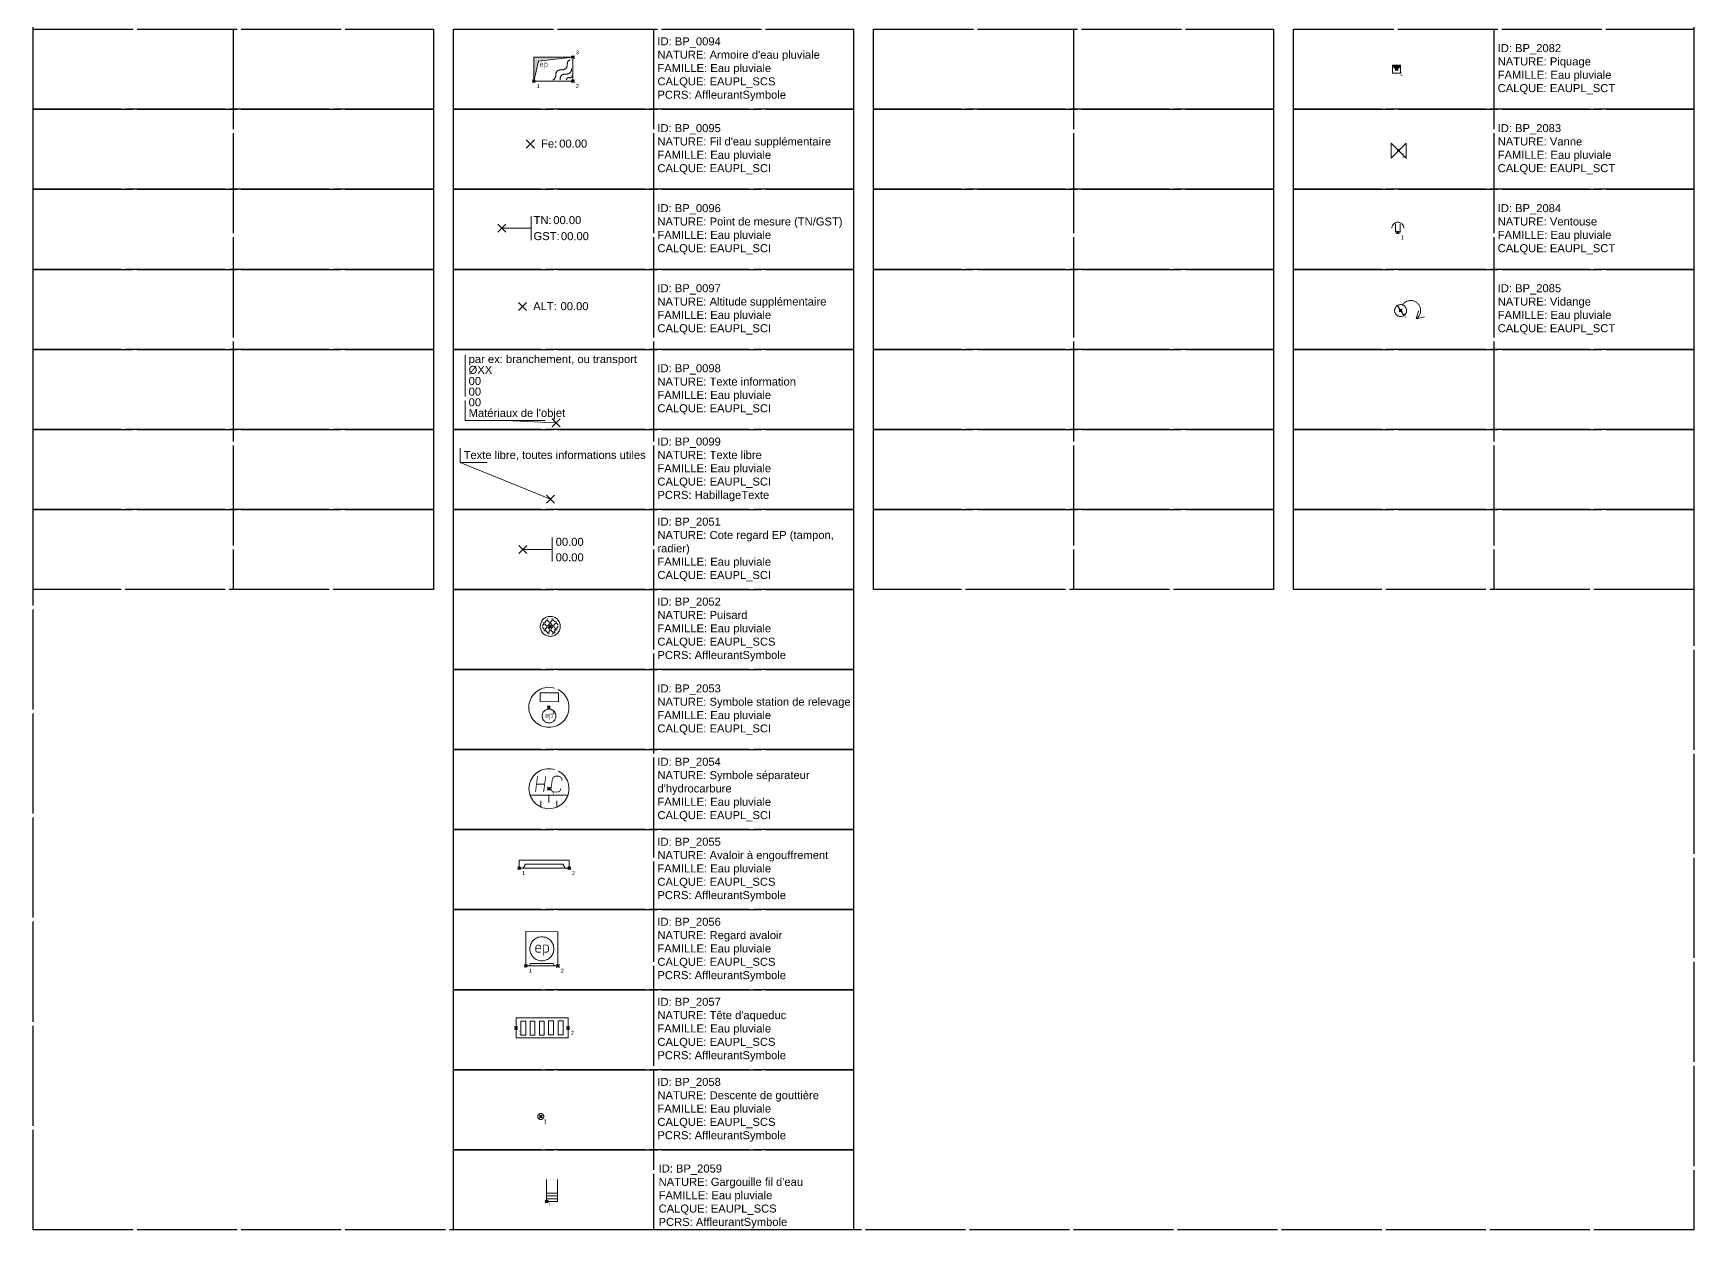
# Model space of a CAD drawing. Header units: metres. Extents: x 3067 to 3319, y 1703 to 1914.
# Drawn here: x 3109.05 to 3150.55, y 1855.25 to 1885.15 of the extents above; entities that cross this region are included whole.
import ezdxf
from ezdxf.enums import TextEntityAlignment as Align

# ---------------------------------------------------------------- set-up
doc = ezdxf.new("R2010")
doc.units = ezdxf.units.M
doc.header["$PDMODE"] = 3
doc.header["$PDSIZE"] = 0.1
doc.linetypes.add('Rec_Continu', pattern=[2.5, 2.5, 0])
doc.linetypes.add('Socle_Continu', pattern=[2.5, 2.5, 0])
doc.layers.get('0').update_dxf_attribs({"lineweight": 30})
doc.layers.add('1', color=7, linetype='Socle_Continu', lineweight=30)
doc.layers.add('3_sens et nbr de points', color=7, linetype='Socle_Continu', lineweight=5)
for name, color, linetype, lineweight, true_color in [('EAUPL_SCI', 5, 'Socle_Continu', 13, 0x0000ff), ('EAUPL_SCS', 5, 'Socle_Continu', 13, 0x0000ff), ('EAUPL_SCT', 5, 'Socle_Continu', 13, 0x0000ff)]:
    doc.layers.add(name, color=color, linetype=linetype, lineweight=lineweight, true_color=true_color)
doc.styles.add('Reseaux', font='arial.ttf')
doc.styles.get("Standard").update_dxf_attribs({"font": 'arial.ttf'})

# ---------------------------------------------------------------- blocks, each defined once
blk = doc.blocks.new('BP_0095')
at = {"layer": 'EAUPL_SCI', "linetype": 'Socle_Continu'}
blk.add_point((0, 0), dxfattribs=at)
at = {"layer": 'EAUPL_SCI', "linetype": 'Socle_Continu', "insert": (0.268, 0.01), "char_height": 0.2, "attachment_point": 4}
blk.add_mtext_dynamic_manual_height_columns('\\pxql;Fe:', width=0.46273, gutter_width=1, heights=[0], dxfattribs=at)
at = {"layer": 'EAUPL_SCI', "linetype": 'Socle_Continu'}
blk.add_attdef('FE', text='', height=0.2, dxfattribs=at).set_placement((0.722, 0.01), align=Align.MIDDLE_LEFT)
at = {"layer": 'EAUPL_SCI', "linetype": 'Socle_Continu', "style": 'Reseaux', "flags": 9}
for tag, p in [('ID', (1.737, -0.12)), ('NATURE', (1.737, -0.441))]:
    blk.add_attdef(tag, p, '', height=0.2, dxfattribs=at)
at = {"layer": 'EAUPL_SCI', "linetype": 'Socle_Continu', "flags": 9}
for tag, p in [('FAMILLE', (1.737, -0.763)), ('CALQUE', (1.737, -1.084))]:
    blk.add_attdef(tag, p, '', height=0.2, dxfattribs=at)
blk = doc.blocks.new('*U311')
at = {"layer": 'EAUPL_SCI', "linetype": 'Socle_Continu'}
blk.add_line((0.733, 0), (0, 0), dxfattribs=at)
at = {"layer": 'EAUPL_SCI', "linetype": 'Socle_Continu', "flags": 128}
blk.add_lwpolyline([(0.733, -0.3), (0.733, 0.3)], dxfattribs=at)
at = {"layer": 'EAUPL_SCI', "linetype": 'Socle_Continu'}
blk.add_point((0, 0), dxfattribs=at)
at = {"layer": 'EAUPL_SCI', "linetype": 'Socle_Continu', "char_height": 0.2, "attachment_point": 4}
for s, insert in [('\\pxql;TN:', (0.793, 0.2)), ('\\pxql;GST:', (0.793, -0.201))]:
    blk.add_mtext_dynamic_manual_height_columns(s, width=0.46273, gutter_width=1, heights=[0], dxfattribs=dict(at, insert=insert))
at = {"layer": 'EAUPL_SCI', "linetype": 'Socle_Continu'}
for tag, p in [('TN', (1.286, 0.2)), ('GST', (1.477, -0.201))]:
    blk.add_attdef(tag, text='', height=0.2, dxfattribs=at).set_placement(p, align=Align.MIDDLE_LEFT)
at = {"layer": 'EAUPL_SCI', "linetype": 'Socle_Continu', "style": 'Reseaux', "flags": 9}
for tag, p in [('ID', (2.428, 0.07)), ('NATURE', (2.428, -0.251))]:
    blk.add_attdef(tag, p, '', height=0.2, dxfattribs=at)
at = {"layer": 'EAUPL_SCI', "linetype": 'Socle_Continu', "flags": 9}
for tag, p in [('FAMILLE', (2.428, -0.573)), ('CALQUE', (2.428, -0.894))]:
    blk.add_attdef(tag, p, '', height=0.2, dxfattribs=at)
blk = doc.blocks.new('BP_0097')
at = {"layer": 'EAUPL_SCI', "linetype": 'Socle_Continu'}
blk.add_point((0, 0), dxfattribs=at)
at = {"layer": 'EAUPL_SCI', "linetype": 'Socle_Continu', "insert": (0.268, 0.01), "char_height": 0.2, "attachment_point": 4}
blk.add_mtext_dynamic_manual_height_columns('\\pxql;ALT:', width=0.46273, gutter_width=1, heights=[0], dxfattribs=at)
at = {"layer": 'EAUPL_SCI', "linetype": 'Socle_Continu'}
blk.add_attdef('ALT', text='', height=0.2, dxfattribs=at).set_placement((0.952, 0.01), align=Align.MIDDLE_LEFT)
at = {"layer": 'EAUPL_SCI', "linetype": 'Socle_Continu', "style": 'Reseaux', "flags": 9}
for tag, p in [('NATURE', (2.06, -0.173)), ('ID', (2.06, 0.148))]:
    blk.add_attdef(tag, p, '', height=0.2, dxfattribs=at)
at = {"layer": 'EAUPL_SCI', "linetype": 'Socle_Continu', "flags": 9}
for tag, p in [('FAMILLE', (2.06, -0.495)), ('CALQUE', (2.06, -0.816)), ('TYPE', (2.046, -1.112))]:
    blk.add_attdef(tag, p, '', height=0.2, dxfattribs=at)
blk = doc.blocks.new('*U241')
at = {"layer": 'EAUPL_SCI', "linetype": 'Socle_Continu'}
blk.add_line((-1.273, 0.062), (0, 0), dxfattribs=at)
at = {"layer": 'EAUPL_SCI', "linetype": 'Socle_Continu', "flags": 128}
blk.add_lwpolyline([(-0.273, 0.062), (-2.273, 0.062), (-2.273, 1.7)], dxfattribs=at)
at = {"layer": 'EAUPL_SCI', "linetype": 'Socle_Continu'}
blk.add_point((0, 0), dxfattribs=at)
for tag, p in [('TYPE', (-2.185, 1.495)), ('DIAM', (-2.185, 1.225)), ('NBR', (-2.185, 0.947)), ('LARG', (-2.185, 0.681)), ('HAUT', (-2.185, 0.415)), ('MATER', (-2.185, 0.149))]:
    blk.add_attdef(tag, p, '', height=0.2, dxfattribs=at)
at = {"layer": 'EAUPL_SCI', "linetype": 'Socle_Continu', "flags": 9}
for tag, p in [('NATURE', (2.47, 1.097)), ('ID', (2.47, 1.418)), ('FAMILLE', (2.47, 0.776)), ('CALQUE', (2.47, 0.454))]:
    blk.add_attdef(tag, p, '', height=0.2, dxfattribs=at)
blk = doc.blocks.new('*U243')
at = {"layer": 'EAUPL_SCI', "linetype": 'Socle_Continu'}
blk.add_line((-2.262, 0.914), (0, 0), dxfattribs=at)
at = {"layer": 'EAUPL_SCI', "linetype": 'Socle_Continu', "flags": 128}
blk.add_lwpolyline([(-1.589, 0.914), (-2.262, 0.914), (-2.262, 1.271)], dxfattribs=at)
at = {"layer": 'EAUPL_SCI', "linetype": 'Socle_Continu'}
blk.add_point((0, 0), dxfattribs=at)
blk.add_attdef('TXT', (-2.173, 1.001), '', height=0.2, dxfattribs=at)
at = {"layer": 'EAUPL_SCI', "linetype": 'Socle_Continu', "flags": 9}
for tag, p in [('NATURE', (1.967, -0.177)), ('ID', (1.967, 0.144)), ('FAMILLE', (1.967, -0.499)), ('CALQUE', (1.967, -0.82)), ('PCRS', (1.967, -1.141))]:
    blk.add_attdef(tag, p, '', height=0.2, dxfattribs=at)
blk = doc.blocks.new('BP_0094')
at = {"layer": 'EAUPL_SCS', "linetype": 'Socle_Continu'}
blk.add_hatch(color=256, dxfattribs=at).paths.add_polyline_path([(0.116, 0.501), (0, 0), (0, 0.6), (0.978, 0.6)])
at = {"layer": 'EAUPL_SCS', "linetype": 'Socle_Continu', "flags": 128}
blk.add_lwpolyline([(0.978, 0), (0, 0), (0, 0.6), (0.978, 0.6)], close=True, dxfattribs=at)
at = {"layer": 'EAUPL_SCS', "linetype": 'Socle_Continu'}
blk.add_lwpolyline([(0.116, 0.501), (0, 0), (0, 0.6), (0.978, 0.6)], close=True, dxfattribs=at)
at = {"layer": 'EAUPL_SCS', "linetype": 'Socle_Continu', "const_width": 0.0107, "flags": 128}
for points in [[(0.228, 0.361), (0.188, 0.361, -0.424), (0.164, 0.385), (0.164, 0.425, -0.997785), (0.228, 0.425), (0.228, 0.409), (0.172, 0.409)], [(0.268, 0.312), (0.268, 0.457), (0.304, 0.457, -0.410802), (0.333, 0.429), (0.332, 0.387, -0.396178), (0.304, 0.361), (0.276, 0.361)]]:
    blk.add_lwpolyline(points, format="xyb", dxfattribs=at)
at = {"layer": 'EAUPL_SCS', "linetype": 'Socle_Continu', "flags": 128}
for points in [[(0.477, 0.035, 0.308109), (0.548, 0.143, -0.498161), (0.692, 0.286, 0.49989), (0.835, 0.43, -0.306811), (0.906, 0.537)], [(0.942, 0.322, -0.49989), (0.799, 0.179, 0.49989), (0.656, 0.036)], [(0.817, 0.036, -0.52802), (0.889, 0.089, 0.528439), (0.96, 0.143)]]:
    blk.add_lwpolyline(points, format="xyb", dxfattribs=at)
at = {"layer": 'EAUPL_SCS', "linetype": 'Socle_Continu', "flags": 9}
for tag, p in [('ID', (1.371, 0.853)), ('NATURE', (1.371, 0.532)), ('CALQUE', (1.371, -0.111)), ('FAMILLE', (1.371, 0.211)), ('PCRS', (1.371, -0.432))]:
    blk.add_attdef(tag, p, '', height=0.2, dxfattribs=at)
blk = doc.blocks.new('BP_2051')
at = {"layer": 'EAUPL_SCI', "linetype": 'Socle_Continu'}
blk.add_line((0.733, 0), (0, 0), dxfattribs=at)
at = {"layer": 'EAUPL_SCI', "linetype": 'Socle_Continu', "flags": 128}
blk.add_lwpolyline([(0.733, -0.3), (0.733, 0.3)], dxfattribs=at)
at = {"layer": 'EAUPL_SCI', "linetype": 'Socle_Continu'}
blk.add_point((0, 0), dxfattribs=at)
for tag, p in [('TAMPON', (0.824, 0.196)), ('RADIER', (0.824, -0.192))]:
    blk.add_attdef(tag, text='', height=0.2, dxfattribs=at).set_placement(p, align=Align.MIDDLE_LEFT)
at = {"layer": 'EAUPL_SCI', "linetype": 'Socle_Continu', "style": 'Reseaux', "flags": 9}
for tag, p in [('ID', (2.428, 0.07)), ('NATURE', (2.428, -0.251))]:
    blk.add_attdef(tag, p, '', height=0.2, dxfattribs=at)
at = {"layer": 'EAUPL_SCI', "linetype": 'Socle_Continu', "flags": 9}
for tag, p in [('FAMILLE', (2.428, -0.573)), ('CALQUE', (2.428, -0.894))]:
    blk.add_attdef(tag, p, '', height=0.2, dxfattribs=at)
blk = doc.blocks.new('BP_2053')
at = {"layer": 'EAUPL_SCI', "linetype": 'Socle_Continu'}
blk.add_lwpolyline([(-0.219, 0.361), (0.241, 0.361), (0.241, 0.141), (-0.219, 0.142), (-0.219, 0.361)], close=True, dxfattribs=at)
at = {"layer": 'EAUPL_SCI', "linetype": 'Socle_Continu', "const_width": 0.0107, "flags": 128}
for points in [[(-0.014, -0.264), (-0.055, -0.264, -0.424), (-0.079, -0.24), (-0.079, -0.2, -0.997785), (-0.014, -0.2), (-0.014, -0.216), (-0.071, -0.216)], [(0.026, -0.313), (0.026, -0.168), (0.062, -0.168, -0.410802), (0.09, -0.196), (0.09, -0.238, -0.396178), (0.062, -0.264), (0.034, -0.264)]]:
    blk.add_lwpolyline(points, format="xyb", dxfattribs=at)
at = {"layer": 'EAUPL_SCI', "linetype": 'Socle_Continu'}
for centre, radius in [((0, 0), 0.5), ((0.002, -0.218), 0.172)]:
    blk.add_circle(centre, radius, dxfattribs=at)
at = {"layer": 'EAUPL_SCI', "linetype": 'Socle_Continu', "flags": 9}
for tag, p in [('ID', (0.918, 0.314)), ('NATURE', (0.918, -0.007)), ('FAMILLE', (0.918, -0.329)), ('CALQUE', (0.918, -0.65))]:
    blk.add_attdef(tag, p, '', height=0.2, dxfattribs=at)
blk = doc.blocks.new('BP_2054')
at = {"layer": 'EAUPL_SCI', "linetype": 'Socle_Continu'}
for p, q in [((-0.473, -0.162), (0.473, -0.162)), ((-0.201, -0.306), (-0.201, -0.458)), ((0, -0.162), (0, -0.346)), ((0.201, -0.306), (0.201, -0.458))]:
    blk.add_line(p, q, dxfattribs=at)
at = {"layer": 'EAUPL_SCI', "linetype": 'Socle_Continu', "const_width": 0.02, "flags": 128}
for points in [[(-0.285, 0.314), (-0.335, -0.084)], [(-0.31, 0.115), (-0.107, 0.115)], [(-0.08, 0.314), (-0.133, -0.081)]]:
    blk.add_lwpolyline(points, dxfattribs=at)
at = {"layer": 'EAUPL_SCI', "linetype": 'Socle_Continu', "const_width": 0.02}
blk.add_lwpolyline([(0.322, 0.203), (0.325, 0.24), (0.313, 0.271), (0.288, 0.294), (0.249, 0.312), (0.158, 0.312), (0.113, 0.289), (0.086, 0.245), (0.051, 0.002), (0.058, -0.033), (0.085, -0.067), (0.124, -0.084), (0.231, -0.084), (0.267, -0.062), (0.288, -0.032), (0.296, 0.01)], dxfattribs=at)
at = {"layer": 'EAUPL_SCI', "linetype": 'Socle_Continu'}
blk.add_circle((0, 0), 0.5, dxfattribs=at)
at = {"layer": 'EAUPL_SCI', "linetype": 'Socle_Continu', "flags": 9}
for tag, p in [('ID', (0.918, 0.314)), ('NATURE', (0.918, -0.007)), ('FAMILLE', (0.918, -0.329)), ('CALQUE', (0.918, -0.65))]:
    blk.add_attdef(tag, p, '', height=0.2, dxfattribs=at)
blk = doc.blocks.new('BP_2052')
at = {"layer": 'EAUPL_SCS', "linetype": 'Socle_Continu'}
for p, q in [((-0.161, 0.061), (-0.2, 0.008)), ((-0.176, 0.094), (-0.162, 0.08)), ((-0.092, 0.153), (-0.145, 0.081)), ((-0.144, 0.062), (-0.084, 0.002)), ((-0.096, 0.175), (-0.094, 0.173)), ((-0.066, 0.189), (-0.077, 0.174)), ((-0.076, 0.155), (-0.015, 0.094)), ((-0.014, 0.075), (-0.067, 0.003)), ((0.052, 0.164), (0.001, 0.096)), ((0.003, 0.076), (0.066, 0.013)), ((0.037, 0.196), (0.05, 0.183)), ((0.069, 0.188), (0.067, 0.185)), ((0.068, 0.165), (0.132, 0.102)), ((0.133, 0.083), (0.083, 0.014)), ((0.16, 0.12), (0.148, 0.103)), ((0.15, 0.084), (0.196, 0.037)), ((0.2, 0.002), (0.155, -0.058)), ((-0.198, -0.027), (-0.145, -0.081)), ((-0.143, -0.1), (-0.159, -0.121)), ((-0.082, -0.017), (-0.128, -0.079)), ((-0.127, -0.099), (-0.063, -0.162)), ((-0.062, -0.181), (-0.067, -0.188)), ((-0.066, -0.016), (-0.002, -0.079)), ((-0.001, -0.099), (-0.047, -0.161)), ((-0.045, -0.18), (-0.027, -0.198)), ((0.067, -0.006), (0.014, -0.078)), ((0.016, -0.098), (0.07, -0.152)), ((0.072, -0.171), (0.056, -0.192)), ((0.084, -0.005), (0.139, -0.06)), ((0.14, -0.079), (0.087, -0.151)), ((0.088, -0.17), (0.094, -0.176)), ((0.157, -0.078), (0.175, -0.096))]:
    blk.add_line(p, q, dxfattribs=at)
blk.add_circle((0, 0), 0.25, dxfattribs=at)
at = {"layer": 'EAUPL_SCS', "linetype": 'Socle_Continu', "flags": 9}
for tag, p in [('ID', (0.746, 0.289)), ('NATURE', (0.746, -0.032)), ('FAMILLE', (0.746, -0.353)), ('CALQUE', (0.746, -0.675)), ('PCRS', (0.746, -0.996))]:
    blk.add_attdef(tag, p, '', height=0.2, dxfattribs=at)
blk = doc.blocks.new('BP_2055')
at = {"layer": 'EAUPL_SCS', "linetype": 'Socle_Continu'}
blk.add_lwpolyline([(0, 0.2), (1.25, 0.2), (1.25, 0), (0, 0)], close=True, dxfattribs=at)
at = {"layer": 'EAUPL_SCS', "linetype": 'Socle_Continu', "flags": 128}
blk.add_lwpolyline([(1.15, 0), (1.093, 0.1), (0.157, 0.1), (0.1, 0)], dxfattribs=at)
at = {"layer": 'EAUPL_SCS', "linetype": 'Socle_Continu', "flags": 9}
for tag, p in [('ID', (1.896, 0.244)), ('NATURE', (1.896, -0.077)), ('FAMILLE', (1.896, -0.398)), ('CALQUE', (1.896, -0.719)), ('PCRS', (1.896, -1.041))]:
    blk.add_attdef(tag, p, '', height=0.2, dxfattribs=at)
blk = doc.blocks.new('BP_2056')
at = {"layer": 'EAUPL_SCS', "linetype": 'Socle_Continu'}
blk.add_lwpolyline([(0, 0), (0.8, -0.003), (0.8, 0.852), (0, 0.855)], close=True, dxfattribs=at)
at = {"layer": 'EAUPL_SCS', "linetype": 'Socle_Continu', "const_width": 0.02, "flags": 128}
for points in [[(0.369, 0.341), (0.294, 0.341, -0.424), (0.249, 0.386), (0.249, 0.461, -0.997785), (0.369, 0.461), (0.369, 0.431), (0.264, 0.431)], [(0.444, 0.251), (0.444, 0.521), (0.512, 0.521, -0.410802), (0.564, 0.468), (0.564, 0.39, -0.396178), (0.512, 0.341), (0.459, 0.341)]]:
    blk.add_lwpolyline(points, format="xyb", dxfattribs=at)
at = {"layer": 'EAUPL_SCS', "linetype": 'Socle_Continu', "flags": 128}
blk.add_lwpolyline([(0.718, -0.002), (0.683, 0.058), (0.117, 0.058), (0.082, -0.002)], dxfattribs=at)
at = {"layer": 'EAUPL_SCS', "linetype": 'Socle_Continu'}
blk.add_circle((0.4, 0.427), 0.3, dxfattribs=at)
at = {"layer": 'EAUPL_SCS', "linetype": 'Socle_Continu', "flags": 9}
for tag, p in [('NATURE', (1.623, 0.658)), ('ID', (1.623, 0.98)), ('FAMILLE', (1.623, 0.337)), ('CALQUE', (1.623, 0.016)), ('PCRS', (1.623, -0.306)), ('TYPE', (1.623, -0.627))]:
    blk.add_attdef(tag, p, '', height=0.2, dxfattribs=at)
blk = doc.blocks.new('BP_2057')
at = {"layer": 'EAUPL_SCS', "linetype": 'Rec_Continu'}
for points in [[(0, -0.25), (1.3, -0.25), (1.3, 0.25), (0, 0.25), (0, -0.25)], [(0.122, -0.177), (0.242, -0.177), (0.242, 0.173), (0.122, 0.173), (0.122, -0.177)], [(0.35, -0.177), (0.47, -0.177), (0.47, 0.173), (0.35, 0.173), (0.35, -0.177)], [(0.583, -0.177), (0.703, -0.177), (0.703, 0.173), (0.583, 0.173), (0.583, -0.177)], [(0.813, -0.175), (0.933, -0.175), (0.933, 0.175), (0.813, 0.175), (0.813, -0.175)], [(1.056, -0.175), (1.176, -0.175), (1.176, 0.175), (1.056, 0.175), (1.056, -0.175)]]:
    blk.add_lwpolyline(points, close=True, dxfattribs=at)
at = {"layer": 'EAUPL_SCS', "linetype": 'Rec_Continu', "flags": 9}
for tag, p in [('ID', (1.921, 0.228)), ('NATURE', (1.921, -0.094)), ('FAMILLE', (1.921, -0.415)), ('CALQUE', (1.921, -0.736))]:
    blk.add_attdef(tag, p, '', height=0.2, dxfattribs=at)
at = {"layer": 'EAUPL_SCS', "linetype": 'Socle_Continu', "flags": 9}
blk.add_attdef('PCRS', (1.921, -1.058), '', height=0.2, dxfattribs=at)
blk = doc.blocks.new('BP_2058')
at = {"layer": 'EAUPL_SCS', "linetype": 'Socle_Continu'}
blk.add_circle((0, 0), 0.075, dxfattribs=at)
at = {"layer": 'EAUPL_SCS', "linetype": 'Socle_Continu', "flags": 9}
for tag, p in [('ID', (0.501, -0.1)), ('NATURE', (0.501, -0.421)), ('FAMILLE', (0.501, -0.742)), ('CALQUE', (0.501, -1.064)), ('PCRS', (0.501, -1.385))]:
    blk.add_attdef(tag, p, '', height=0.2, dxfattribs=at)
blk = doc.blocks.new('BP_2082')
at = {"layer": 'EAUPL_SCT', "linetype": 'Socle_Continu'}
h = blk.add_hatch(color=256, dxfattribs=at)
h.dxf.hatch_style = 1
h.paths.add_polyline_path([(0.1, 0.1), (-0.1, 0.1, 1)])
blk.add_lwpolyline([(-0.1, -0.1), (0.1, -0.1), (0.1, 0.1), (-0.1, 0.1)], close=True, dxfattribs=at)
at = {"layer": 'EAUPL_SCT', "linetype": 'Socle_Continu', "flags": 9}
for tag, p in [('ID', (0.481, -0.016)), ('NATURE', (0.481, -0.337)), ('CALQUE', (0.481, -0.979)), ('FAMILLE', (0.481, -0.658))]:
    blk.add_attdef(tag, p, '', height=0.2, dxfattribs=at)
blk = doc.blocks.new('BP_2083')
at = {"layer": 'EAUPL_SCT', "linetype": 'Socle_Continu'}
blk.add_lwpolyline([(-0.19, 0.19), (-0.19, -0.19), (0.19, 0.19), (0.19, -0.19), (-0.19, 0.19)], dxfattribs=at)
at = {"layer": 'EAUPL_SCT', "linetype": 'Socle_Continu', "flags": 9}
for tag, p in [('ID', (0.83, 0.067)), ('NATURE', (0.83, -0.254)), ('FAMILLE', (0.83, -0.575)), ('CALQUE', (0.83, -0.896))]:
    blk.add_attdef(tag, p, '', height=0.2, dxfattribs=at)
blk = doc.blocks.new('BP_2084')
at = {"layer": 'EAUPL_SCT', "linetype": 'Socle_Continu'}
blk.add_lwpolyline([(-0.15, 0.105, -1), (0.15, 0.105)], format="xyb", dxfattribs=at)
for points in [[(-0.06, 0), (-0.06, 0.21)], [(0.06, 0.21), (0.06, 0)]]:
    blk.add_lwpolyline(points, dxfattribs=at)
at = {"layer": 'EAUPL_SCT', "linetype": 'Socle_Continu', "flags": 9}
for tag, p in [('ID', (0.835, -0.018)), ('NATURE', (0.835, -0.339)), ('CALQUE', (0.835, -0.982)), ('FAMILLE', (0.835, -0.661))]:
    blk.add_attdef(tag, p, '', height=0.2, dxfattribs=at)
blk = doc.blocks.new('BP_2085')
at = {"layer": 'EAUPL_SCT', "linetype": 'Socle_Continu'}
for points in [[(0.081, -0.126), (-0.081, 0.126)], [(0.446, -0.004), (0.39, -0.207), (0.599, -0.154)]]:
    blk.add_lwpolyline(points, dxfattribs=at)
blk.add_lwpolyline([(0.045, 0.143, -1.203677), (0.39, -0.207)], format="xyb", dxfattribs=at)
blk.add_circle((0, 0), 0.15, dxfattribs=at)
at = {"layer": 'EAUPL_SCT', "linetype": 'Socle_Continu', "flags": 9}
for tag, p in [('ID', (1.252, 0.117)), ('NATURE', (1.252, -0.205)), ('FAMILLE', (1.252, -0.526)), ('CALQUE', (1.252, -0.847))]:
    blk.add_attdef(tag, p, '', height=0.2, dxfattribs=at)
blk = doc.blocks.new('BP_2059')
at = {"layer": 'EAUPL_SCT', "linetype": 'Socle_Continu', "lineweight": -2, "flags": 128}
for points in [[(0, 0.55), (0, 0), (0.275, 0)], [(0.275, 0), (0.275, 0.55)], [(0, 0.206), (0.275, 0.206)], [(0.275, 0.138), (0, 0.138)], [(0, 0.069), (0.275, 0.069)]]:
    blk.add_lwpolyline(points, dxfattribs=at)
at = {"layer": 'EAUPL_SCT', "linetype": 'Socle_Continu', "lineweight": -3, "ltscale": 0.01, "flags": 9}
for tag, p in [('ID', (1, 1.289)), ('NATURE', (1, 0.967)), ('FAMILLE', (1, 0.646)), ('CALQUE', (1, 0.325)), ('PCRS', (1, 0.003))]:
    blk.add_attdef(tag, p, '', height=0.2, dxfattribs=at)

msp = doc.modelspace()

# ---------------------------------------------------------------- linework, layer by layer
at = {"linetype": 'Socle_Continu'}
for p, q in [((3114.049, 1911.253), (3114.049, 1871.253)), ((3124.549, 1911.253), (3124.549, 1855.253)), ((3135.049, 1911.253), (3135.049, 1871.253)), ((3145.549, 1911.253), (3145.549, 1871.253))]:
    msp.add_line(p, q, dxfattribs=at)
for points in [[(3109.049, 1885.253), (3119.049, 1885.253), (3119.049, 1883.253), (3109.049, 1883.253)], [(3119.549, 1885.253), (3129.549, 1885.253), (3129.549, 1883.253), (3119.549, 1883.253)], [(3130.049, 1885.253), (3140.049, 1885.253), (3140.049, 1883.253), (3130.049, 1883.253)], [(3140.549, 1885.253), (3150.549, 1885.253), (3150.549, 1883.253), (3140.549, 1883.253)], [(3109.049, 1883.253), (3119.049, 1883.253), (3119.049, 1881.253), (3109.049, 1881.253)], [(3119.549, 1883.253), (3129.549, 1883.253), (3129.549, 1881.253), (3119.549, 1881.253)], [(3130.049, 1883.253), (3140.049, 1883.253), (3140.049, 1881.253), (3130.049, 1881.253)], [(3140.549, 1883.253), (3150.549, 1883.253), (3150.549, 1881.253), (3140.549, 1881.253)], [(3109.049, 1881.253), (3119.049, 1881.253), (3119.049, 1879.253), (3109.049, 1879.253)], [(3119.549, 1881.253), (3129.549, 1881.253), (3129.549, 1879.253), (3119.549, 1879.253)], [(3130.049, 1881.253), (3140.049, 1881.253), (3140.049, 1879.253), (3130.049, 1879.253)], [(3140.549, 1881.253), (3150.549, 1881.253), (3150.549, 1879.253), (3140.549, 1879.253)], [(3109.049, 1879.253), (3119.049, 1879.253), (3119.049, 1877.253), (3109.049, 1877.253)], [(3119.549, 1879.253), (3129.549, 1879.253), (3129.549, 1877.253), (3119.549, 1877.253)], [(3130.049, 1879.253), (3140.049, 1879.253), (3140.049, 1877.253), (3130.049, 1877.253)], [(3140.549, 1879.253), (3150.549, 1879.253), (3150.549, 1877.253), (3140.549, 1877.253)], [(3109.049, 1877.253), (3119.049, 1877.253), (3119.049, 1875.253), (3109.049, 1875.253)], [(3119.549, 1877.253), (3129.549, 1877.253), (3129.549, 1875.253), (3119.549, 1875.253)], [(3130.049, 1877.253), (3140.049, 1877.253), (3140.049, 1875.253), (3130.049, 1875.253)], [(3140.549, 1877.253), (3150.549, 1877.253), (3150.549, 1875.253), (3140.549, 1875.253)], [(3109.049, 1875.253), (3119.049, 1875.253), (3119.049, 1873.253), (3109.049, 1873.253)], [(3119.549, 1875.253), (3129.549, 1875.253), (3129.549, 1873.253), (3119.549, 1873.253)], [(3130.049, 1875.253), (3140.049, 1875.253), (3140.049, 1873.253), (3130.049, 1873.253)], [(3140.549, 1875.253), (3150.549, 1875.253), (3150.549, 1873.253), (3140.549, 1873.253)], [(3109.049, 1873.253), (3119.049, 1873.253), (3119.049, 1871.253), (3109.049, 1871.253)], [(3119.549, 1873.253), (3129.549, 1873.253), (3129.549, 1871.253), (3119.549, 1871.253)], [(3130.049, 1873.253), (3140.049, 1873.253), (3140.049, 1871.253), (3130.049, 1871.253)], [(3140.549, 1873.253), (3150.549, 1873.253), (3150.549, 1871.253), (3140.549, 1871.253)], [(3119.549, 1871.253), (3129.549, 1871.253), (3129.549, 1869.253), (3119.549, 1869.253)], [(3119.549, 1869.253), (3129.549, 1869.253), (3129.549, 1867.253), (3119.549, 1867.253)], [(3119.549, 1867.253), (3129.549, 1867.253), (3129.549, 1865.253), (3119.549, 1865.253)], [(3119.549, 1865.253), (3129.549, 1865.253), (3129.549, 1863.253), (3119.549, 1863.253)], [(3119.549, 1863.253), (3129.549, 1863.253), (3129.549, 1861.253), (3119.549, 1861.253)], [(3119.549, 1861.253), (3129.549, 1861.253), (3129.549, 1859.253), (3119.549, 1859.253)], [(3119.549, 1859.253), (3129.549, 1859.253), (3129.549, 1857.253), (3119.549, 1857.253)], [(3119.549, 1859.253), (3129.549, 1859.253), (3129.549, 1857.253), (3119.549, 1857.253)], [(3119.549, 1857.253), (3129.549, 1857.253), (3129.549, 1855.253), (3119.549, 1855.253)]]:
    msp.add_lwpolyline(points, close=True, dxfattribs=at)
at = {"layer": '1', "color": 5, "linetype": 'Socle_Continu'}
msp.add_lwpolyline([(3109.049, 1913.947), (3150.549, 1913.947), (3150.549, 1855.253), (3109.049, 1855.253)], close=True, dxfattribs=at)
at = {"layer": '3_sens et nbr de points', "linetype": 'Socle_Continu'}
for p, q in [((3122.503, 1884.588), (3122.574, 1884.518)), ((3122.503, 1884.588), (3122.574, 1884.518)), ((3122.503, 1884.518), (3122.574, 1884.588)), ((3143.087, 1884.289), (3143.158, 1884.219)), ((3143.087, 1884.219), (3143.158, 1884.289)), ((3121.525, 1883.989), (3121.595, 1883.918)), ((3121.525, 1883.989), (3121.595, 1883.918)), ((3121.525, 1883.918), (3121.595, 1883.989)), ((3122.503, 1883.988), (3122.574, 1883.918)), ((3122.503, 1883.918), (3122.574, 1883.988)), ((3143.137, 1882.255), (3143.208, 1882.185)), ((3143.137, 1882.185), (3143.208, 1882.255)), ((3143.119, 1880.209), (3143.189, 1880.139)), ((3143.119, 1880.139), (3143.189, 1880.209)), ((3143.188, 1878.258), (3143.259, 1878.188)), ((3143.188, 1878.188), (3143.259, 1878.258)), ((3121.936, 1870.368), (3122.006, 1870.297)), ((3121.936, 1870.368), (3122.006, 1870.297)), ((3121.936, 1870.297), (3122.006, 1870.368)), ((3121.902, 1868.345), (3121.972, 1868.274)), ((3121.902, 1868.345), (3121.972, 1868.274)), ((3121.902, 1868.274), (3121.972, 1868.345)), ((3121.903, 1866.31), (3121.973, 1866.24)), ((3121.903, 1866.31), (3121.973, 1866.24)), ((3121.903, 1866.24), (3121.973, 1866.31)), ((3121.16, 1864.325), (3121.231, 1864.254)), ((3121.16, 1864.325), (3121.231, 1864.254)), ((3121.16, 1864.254), (3121.231, 1864.325)), ((3122.41, 1864.325), (3122.481, 1864.254)), ((3122.41, 1864.325), (3122.481, 1864.254)), ((3122.41, 1864.254), (3122.481, 1864.325)), ((3121.327, 1861.883), (3121.398, 1861.813)), ((3121.327, 1861.883), (3121.398, 1861.813)), ((3121.327, 1861.813), (3121.398, 1861.883)), ((3122.127, 1861.881), (3122.198, 1861.81)), ((3122.127, 1861.881), (3122.198, 1861.81)), ((3122.127, 1861.81), (3122.198, 1861.881)), ((3121.079, 1860.331), (3121.15, 1860.26)), ((3121.079, 1860.331), (3121.15, 1860.26)), ((3121.079, 1860.26), (3121.15, 1860.331)), ((3122.379, 1860.331), (3122.45, 1860.26)), ((3122.379, 1860.331), (3122.45, 1860.26)), ((3122.379, 1860.26), (3122.45, 1860.331)), ((3121.699, 1858.119), (3121.77, 1858.049)), ((3121.699, 1858.119), (3121.77, 1858.049)), ((3121.699, 1858.049), (3121.77, 1858.119)), ((3121.845, 1855.997), (3121.915, 1855.926)), ((3121.845, 1855.997), (3121.915, 1855.926)), ((3121.845, 1855.926), (3121.915, 1855.997))]:
    msp.add_line(p, q, dxfattribs=at)
for centre in [(3122.538, 1884.553), (3143.123, 1884.254), (3121.56, 1883.953), (3122.538, 1883.953), (3143.173, 1882.22), (3143.154, 1880.174), (3143.223, 1878.223), (3121.971, 1870.332), (3121.937, 1868.309), (3121.938, 1866.275), (3121.196, 1864.289), (3122.446, 1864.289), (3121.362, 1861.848), (3122.162, 1861.845), (3121.115, 1860.296), (3122.415, 1860.296), (3121.734, 1858.084), (3121.88, 1855.961)]:
    msp.add_circle(centre, 0.025, dxfattribs=at)

# ---------------------------------------------------------------- block references
at = {"layer": 'EAUPL_SCI', "linetype": 'Socle_Continu'}
for name, p, values in [('BP_0095', (3121.473, 1882.385), {'FE': '00.00'}), ('*U311', (3120.761, 1880.283), {'TN': '00.00', 'GST': '00.00'}), ('BP_0097', (3121.276, 1878.323), {'ALT': '00.00'}), ('*U241', (3122.116, 1875.416), {'TYPE': 'par ex: branchement, ou transport', 'DIAM': 'ØXX', 'NBR': '00', 'LARG': '00', 'HAUT': '00', 'MATER': "Matériaux de l'objet"}), ('*U243', (3121.98, 1873.514), {'TXT': 'Texte libre, toutes informations utiles'}), ('BP_2051', (3121.283, 1872.249), {'TAMPON': '00.00', 'RADIER': '00.00'})]:
    msp.add_blockref(name, p, dxfattribs=at).add_auto_attribs(values)
for name, p in [('BP_2053', (3121.937, 1868.309)), ('BP_2054', (3121.938, 1866.275))]:
    msp.add_blockref(name, p, dxfattribs=at)
at = {"layer": 'EAUPL_SCS', "linetype": 'Socle_Continu'}
for name, p in [('BP_0094', (3121.56, 1883.953)), ('BP_2052', (3121.971, 1870.332)), ('BP_2055', (3121.196, 1864.289)), ('BP_2056', (3121.362, 1861.848)), ('BP_2057', (3121.115, 1860.296)), ('BP_2058', (3121.734, 1858.084)), ('BP_2059', (3121.88, 1855.961))]:
    msp.add_blockref(name, p, dxfattribs=at)
at = {"layer": 'EAUPL_SCT', "linetype": 'Socle_Continu'}
for name, p in [('BP_2082', (3143.123, 1884.254)), ('BP_2083', (3143.173, 1882.22)), ('BP_2084', (3143.154, 1880.174)), ('BP_2085', (3143.223, 1878.223))]:
    msp.add_blockref(name, p, dxfattribs=at)

# ---------------------------------------------------------------- texts
at = {"linetype": 'Socle_Continu', "char_height": 0.2, "width": 4.9, "attachment_point": 4}
for s, insert in [("ID: BP_0094\\PNATURE: Armoire d'eau pluviale\\PFAMILLE: Eau pluviale\\PCALQUE: EAUPL_SCS\\PPCRS: AffleurantSymbole", (3124.649, 1884.253)), ('ID: BP_2082\\PNATURE: Piquage\\PFAMILLE: Eau pluviale\\PCALQUE: EAUPL_SCT', (3145.649, 1884.253)), ("ID: BP_0095\\PNATURE: Fil d'eau supplémentaire\\PFAMILLE: Eau pluviale\\PCALQUE: EAUPL_SCI", (3124.649, 1882.253)), ('ID: BP_2083\\PNATURE: Vanne\\PFAMILLE: Eau pluviale\\PCALQUE: EAUPL_SCT', (3145.649, 1882.253)), ('ID: BP_0096\\PNATURE: Point de mesure (TN/GST)\\PFAMILLE: Eau pluviale\\PCALQUE: EAUPL_SCI', (3124.649, 1880.253)), ('ID: BP_2084\\PNATURE: Ventouse\\PFAMILLE: Eau pluviale\\PCALQUE: EAUPL_SCT', (3145.649, 1880.253)), ('ID: BP_0097\\PNATURE: Altitude supplémentaire\\PFAMILLE: Eau pluviale\\PCALQUE: EAUPL_SCI', (3124.649, 1878.253)), ('ID: BP_2085\\PNATURE: Vidange\\PFAMILLE: Eau pluviale\\PCALQUE: EAUPL_SCT', (3145.649, 1878.253)), ('ID: BP_0098\\PNATURE: Texte information\\PFAMILLE: Eau pluviale\\PCALQUE: EAUPL_SCI', (3124.649, 1876.253)), ('ID: BP_0099\\PNATURE: Texte libre\\PFAMILLE: Eau pluviale\\PCALQUE: EAUPL_SCI\\PPCRS: HabillageTexte', (3124.649, 1874.253)), ('ID: BP_2051\\PNATURE: Cote regard EP (tampon, radier)\\PFAMILLE: Eau pluviale\\PCALQUE: EAUPL_SCI', (3124.649, 1872.253)), ('ID: BP_2052\\PNATURE: Puisard\\PFAMILLE: Eau pluviale\\PCALQUE: EAUPL_SCS\\PPCRS: AffleurantSymbole', (3124.649, 1870.253)), ('ID: BP_2053\\PNATURE: Symbole station de relevage\\PFAMILLE: Eau pluviale\\PCALQUE: EAUPL_SCI', (3124.649, 1868.253)), ("ID: BP_2054\\PNATURE: Symbole séparateur d'hydrocarbure\\PFAMILLE: Eau pluviale\\PCALQUE: EAUPL_SCI", (3124.649, 1866.253)), ('ID: BP_2055\\PNATURE: Avaloir à engouffrement\\PFAMILLE: Eau pluviale\\PCALQUE: EAUPL_SCS\\PPCRS: AffleurantSymbole', (3124.649, 1864.253)), ('ID: BP_2056\\PNATURE: Regard avaloir\\PFAMILLE: Eau pluviale\\PCALQUE: EAUPL_SCS\\PPCRS: AffleurantSymbole', (3124.649, 1862.253)), ("ID: BP_2057\\PNATURE: Tête d'aqueduc\\PFAMILLE: Eau pluviale\\PCALQUE: EAUPL_SCS\\PPCRS: AffleurantSymbole ", (3124.649, 1860.253)), ('ID: BP_2058\\PNATURE: Descente de gouttière\\PFAMILLE: Eau pluviale\\PCALQUE: EAUPL_SCS\\PPCRS: AffleurantSymbole ', (3124.649, 1858.253)), ("{\\C256;\\c0;ID: BP_2059\\PNATURE: Gargouille fil d'eau\\PFAMILLE: Eau pluviale\\PCALQUE: EAUPL_SCS\\PPCRS: AffleurantSymbole }", (3124.679, 1856.087))]:
    msp.add_mtext(s, dxfattribs=dict(at, insert=insert))
at = {"layer": '3_sens et nbr de points', "linetype": 'Socle_Continu'}
for s, insert, char_height, attachment_point in [('3', (3122.609, 1884.726), 0.1, 1), ('1', (3143.193, 1884.183), 0.1, 1), ('1', (3121.631, 1883.882), 0.1, 1), ('2', (3122.609, 1883.882), 0.1, 1), ('1', (3143.243, 1882.149), 0.1, 1), ('1', (3143.225, 1880.103), 0.1, 1), ('1', (3143.294, 1878.152), 0.1, 1), ('1', (3122.042, 1870.262), 0.1, 1), ('1', (3122.008, 1868.239), 0.1, 1), ('1', (3122.009, 1866.204), 0.1, 1), ('1', (3121.266, 1864.219), 0.1, 1), ('2', (3122.516, 1864.219), 0.1, 1), ('1', (3121.433, 1861.777), 0.1, 1), ('2', (3122.233, 1861.775), 0.1, 1), ('1', (3121.185, 1860.225), 0.1, 1), ('2', (3122.485, 1860.225), 0.1, 1), ('1', (3121.805, 1858.013), 0.1, 1), ('1', (3121.93, 1855.864), 0.05, 7)]:
    msp.add_mtext_dynamic_manual_height_columns(s, width=0.17351, gutter_width=1, heights=[0], dxfattribs=dict(at, insert=insert, char_height=char_height, attachment_point=attachment_point))

doc.saveas('drawing.dxf')
